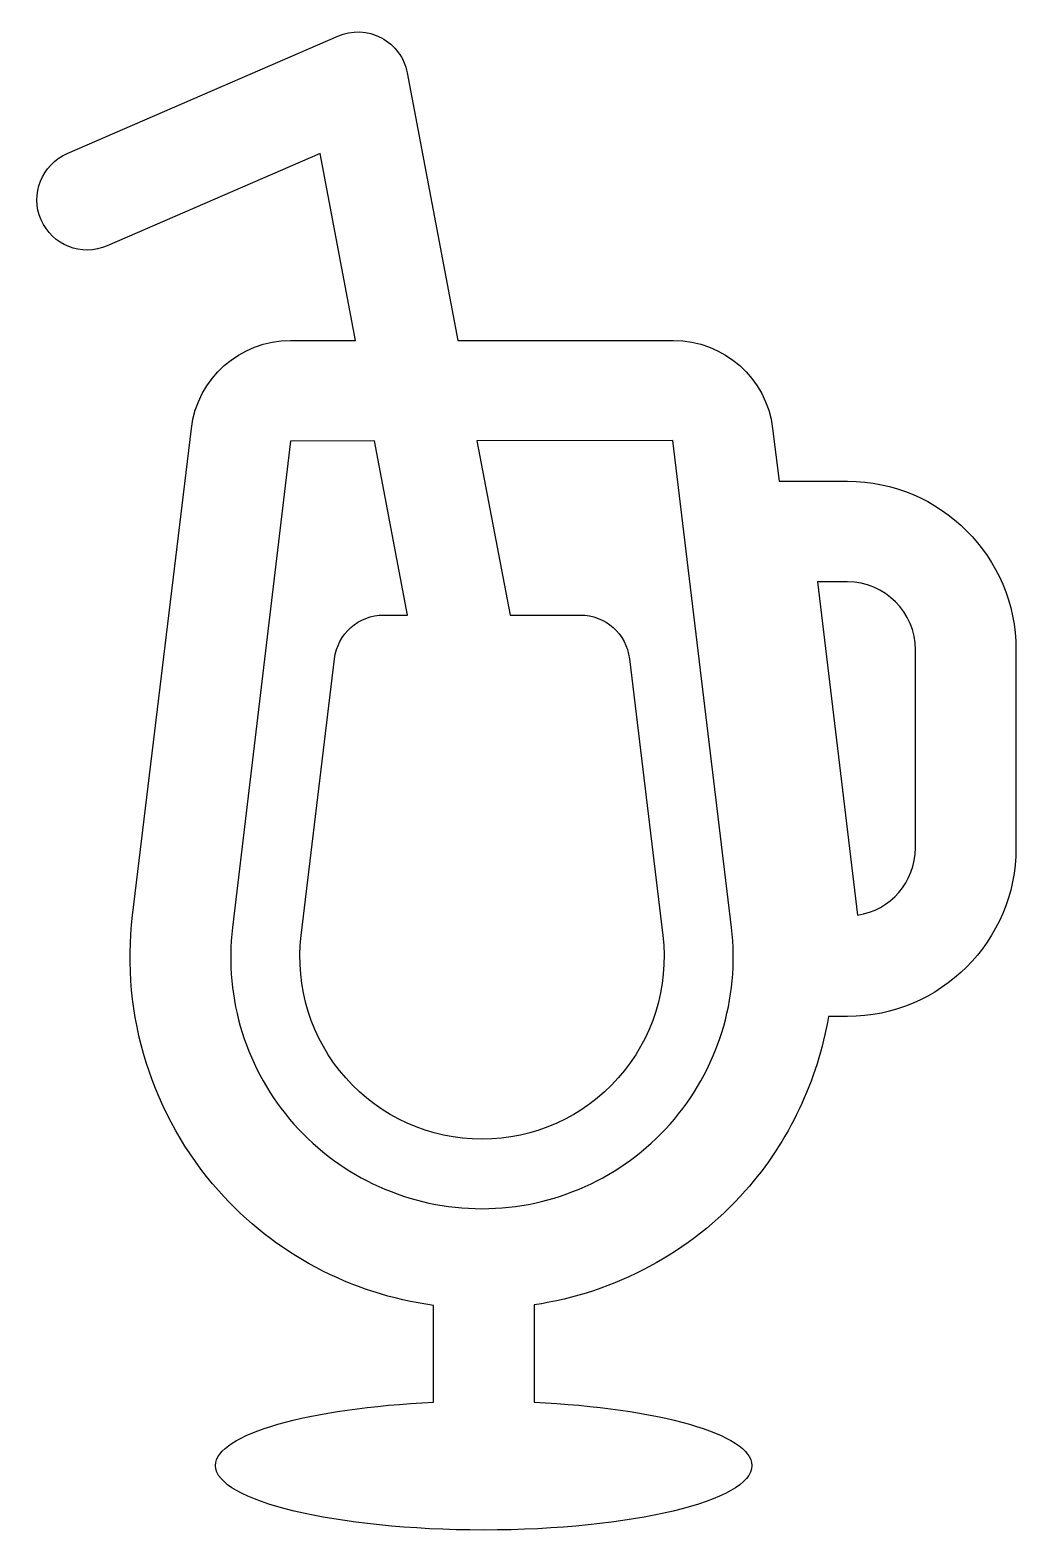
# Model space of a CAD drawing. Header units: centimetres. Extents: x -4.1 to 4.5, y -6.4 to 6.6.
import ezdxf

# ---------------------------------------------------------------- set-up
doc = ezdxf.new("R2010")
doc.units = ezdxf.units.CM
doc.header["$MEASUREMENT"] = 0
doc.layers.add('Layer 1', color=7, linetype='Continuous')

msp = doc.modelspace()

# ---------------------------------------------------------------- linework, layer by layer
at = {"layer": 'Layer 1'}
for points, knots in [([(2.99744, 2.70169), (2.99744, 2.70169), (2.4012, 2.70169), (2.4012, 2.70169), (2.4012, 2.70169), (2.4012, 2.70169), (2.34569, 3.16254), (2.34569, 3.16254), (2.34569, 3.16254), (2.29328, 3.59947), (1.92159, 3.92901), (1.48145, 3.92901), (1.48145, 3.92901), (1.48145, 3.92901), (-0.396, 3.92901), (-0.396, 3.92901), (-0.396, 3.92901), (-0.396, 3.92901), (-0.83815, 6.26126), (-0.83815, 6.26126), (-0.83815, 6.26126), (-0.86297, 6.39223), (-0.94599, 6.50433), (-1.06368, 6.56683), (-1.06368, 6.56683), (-1.18113, 6.62887), (-1.32064, 6.63446), (-1.44328, 6.58138), (-1.44328, 6.58138), (-1.44328, 6.58138), (-3.80098, 5.55731), (-3.80098, 5.55731), (-3.80098, 5.55731), (-4.02289, 5.46103), (-4.12472, 5.20298), (-4.02823, 4.98089), (-4.02823, 4.98089), (-3.93195, 4.75875), (-3.67453, 4.65648), (-3.45181, 4.75364), (-3.45181, 4.75364), (-3.45181, 4.75364), (-1.59708, 5.55903), (-1.59708, 5.55903), (-1.59708, 5.55903), (-1.59708, 5.55903), (-1.28805, 3.92901), (-1.28805, 3.92901), (-1.28805, 3.92901), (-1.28805, 3.92901), (-1.8547, 3.92901), (-1.8547, 3.92901), (-1.8547, 3.92901), (-2.29483, 3.92901), (-2.66652, 3.59947), (-2.71894, 3.16254), (-2.71894, 3.16254), (-2.71894, 3.16254), (-3.23033, -1.0822), (-3.23033, -1.0822), (-3.23033, -1.0822), (-3.33497, -1.95218), (-3.0615, -2.82689), (-2.48061, -3.48165), (-2.48061, -3.48165), (-1.99407, -4.0305), (-1.32816, -4.37994), (-0.61006, -4.48037), (-0.61006, -4.48037), (-0.61006, -4.48037), (-0.61006, -5.32378), (-0.61006, -5.32378), (-0.61006, -5.32378), (-1.69033, -5.37326), (-2.508, -5.60096), (-2.508, -5.87509), (-2.508, -5.87509), (-2.508, -6.18534), (-1.46208, -6.43696), (-0.17186, -6.43696), (-0.17186, -6.43696), (1.11835, -6.43696), (2.16428, -6.18534), (2.16428, -5.87509), (2.16428, -5.87509), (2.16428, -5.60096), (1.34664, -5.37325), (0.26634, -5.32378), (0.26634, -5.32378), (0.26634, -5.32378), (0.26634, -4.4755), (0.26634, -4.4755), (0.26634, -4.4755), (0.97265, -4.36948), (1.62704, -4.02277), (2.10691, -3.48165), (2.10691, -3.48165), (2.4904, -3.04914), (2.73657, -2.52052), (2.83189, -1.96159), (2.83189, -1.96159), (2.83189, -1.96159), (2.99746, -1.96159), (2.99746, -1.96159), (2.99746, -1.96159), (3.80714, -1.96159), (4.46571, -1.30299), (4.46571, -0.49331), (4.46571, -0.49331), (4.46571, -0.49331), (4.46571, 1.23341), (4.46571, 1.23341), (4.46571, 1.23341), (4.46569, 2.04309), (3.80712, 2.70169), (2.99744, 2.70169)], [0, 0, 0, 0, 0.03333333, 0.03333333, 0.03333333, 0.03333333, 0.06666667, 0.06666667, 0.06666667, 0.06666667, 0.1, 0.1, 0.1, 0.1, 0.13333333, 0.13333333, 0.13333333, 0.13333333, 0.16666667, 0.16666667, 0.16666667, 0.16666667, 0.2, 0.2, 0.2, 0.2, 0.23333333, 0.23333333, 0.23333333, 0.23333333, 0.26666667, 0.26666667, 0.26666667, 0.26666667, 0.3, 0.3, 0.3, 0.3, 0.33333333, 0.33333333, 0.33333333, 0.33333333, 0.36666667, 0.36666667, 0.36666667, 0.36666667, 0.4, 0.4, 0.4, 0.4, 0.43333333, 0.43333333, 0.43333333, 0.43333333, 0.46666667, 0.46666667, 0.46666667, 0.46666667, 0.5, 0.5, 0.5, 0.5, 0.53333333, 0.53333333, 0.53333333, 0.53333333, 0.56666667, 0.56666667, 0.56666667, 0.56666667, 0.6, 0.6, 0.6, 0.6, 0.63333333, 0.63333333, 0.63333333, 0.63333333, 0.66666667, 0.66666667, 0.66666667, 0.66666667, 0.7, 0.7, 0.7, 0.7, 0.73333333, 0.73333333, 0.73333333, 0.73333333, 0.76666667, 0.76666667, 0.76666667, 0.76666667, 0.8, 0.8, 0.8, 0.8, 0.83333333, 0.83333333, 0.83333333, 0.83333333, 0.86666667, 0.86666667, 0.86666667, 0.86666667, 0.9, 0.9, 0.9, 0.9, 0.93333333, 0.93333333, 0.93333333, 0.93333333, 1, 1, 1, 1]), ([(1.45129, -2.90005), (1.03595, -3.36863), (0.43899, -3.63699), (-0.18688, -3.63699), (-0.18688, -3.63699), (-0.81296, -3.63699), (-1.40994, -3.36862), (-1.82484, -2.90005), (-1.82484, -2.90005), (-2.23971, -2.43229), (-2.4351, -1.80796), (-2.36038, -1.18661), (-2.36038, -1.18661), (-2.36038, -1.18661), (-1.85479, 3.0526), (-1.85479, 3.0526), (-1.85479, 3.0526), (-1.85479, 3.0526), (-1.12221, 3.05382), (-1.12221, 3.05382), (-1.12221, 3.05382), (-1.12221, 3.05382), (-0.83453, 1.53638), (-0.83453, 1.53638), (-0.83453, 1.53638), (-0.83453, 1.53638), (-1.04211, 1.53638), (-1.04211, 1.53638), (-1.04211, 1.53638), (-1.26103, 1.53638), (-1.44526, 1.37292), (-1.47134, 1.15594), (-1.47134, 1.15594), (-1.47134, 1.15594), (-1.76191, -1.2555), (-1.76191, -1.2555), (-1.76191, -1.2555), (-1.81626, -1.70611), (-1.67484, -2.15842), (-1.37379, -2.4978), (-1.37379, -2.4978), (-1.07275, -2.83758), (-0.64047, -3.03189), (-0.18668, -3.03189), (-0.18668, -3.03189), (0.26719, -3.03189), (0.69917, -2.83758), (1.00021, -2.4978), (1.00021, -2.4978), (1.30125, -2.15845), (1.44273, -1.70611), (1.38833, -1.25595), (1.38833, -1.25595), (1.38833, -1.25595), (1.09782, 1.15591), (1.09782, 1.15591), (1.09782, 1.15591), (1.07171, 1.37292), (0.88748, 1.53635), (0.66859, 1.53635), (0.66859, 1.53635), (0.66859, 1.53635), (0.05749, 1.53636), (0.05749, 1.53636), (0.05749, 1.53636), (0.05749, 1.53636), (-0.23046, 3.05523), (-0.23046, 3.05523), (-0.23046, 3.05523), (-0.23046, 3.05523), (1.47565, 3.05811), (1.47565, 3.05811), (1.47565, 3.05811), (1.47565, 3.05811), (1.98683, -1.18578), (1.98683, -1.18578), (1.98683, -1.18578), (2.06155, -1.8071), (1.86642, -2.43192), (1.45129, -2.90005)], [0, 0, 0, 0, 0.04761905, 0.04761905, 0.04761905, 0.04761905, 0.0952381, 0.0952381, 0.0952381, 0.0952381, 0.14285714, 0.14285714, 0.14285714, 0.14285714, 0.19047619, 0.19047619, 0.19047619, 0.19047619, 0.23809524, 0.23809524, 0.23809524, 0.23809524, 0.28571429, 0.28571429, 0.28571429, 0.28571429, 0.33333333, 0.33333333, 0.33333333, 0.33333333, 0.38095238, 0.38095238, 0.38095238, 0.38095238, 0.42857143, 0.42857143, 0.42857143, 0.42857143, 0.47619048, 0.47619048, 0.47619048, 0.47619048, 0.52380952, 0.52380952, 0.52380952, 0.52380952, 0.57142857, 0.57142857, 0.57142857, 0.57142857, 0.61904762, 0.61904762, 0.61904762, 0.61904762, 0.66666667, 0.66666667, 0.66666667, 0.66666667, 0.71428571, 0.71428571, 0.71428571, 0.71428571, 0.76190476, 0.76190476, 0.76190476, 0.76190476, 0.80952381, 0.80952381, 0.80952381, 0.80952381, 0.85714286, 0.85714286, 0.85714286, 0.85714286, 0.9047619, 0.9047619, 0.9047619, 0.9047619, 1, 1, 1, 1]), ([(3.58928, -0.49332), (3.58928, -0.78989), (3.37018, -1.03595), (3.08559, -1.07876), (3.08559, -1.07876), (3.08559, -1.07876), (2.73615, 1.82525), (2.73615, 1.82525), (2.73615, 1.82525), (2.73615, 1.82525), (2.99744, 1.82525), (2.99744, 1.82525), (2.99744, 1.82525), (3.32378, 1.82525), (3.58929, 1.5599), (3.58929, 1.2334), (3.58929, 1.2334), (3.58929, 1.2334), (3.58928, -0.49332), (3.58928, -0.49332)], [0, 0, 0, 0, 0.16666667, 0.16666667, 0.16666667, 0.16666667, 0.33333333, 0.33333333, 0.33333333, 0.33333333, 0.5, 0.5, 0.5, 0.5, 0.66666667, 0.66666667, 0.66666667, 0.66666667, 1, 1, 1, 1])]:
    msp.add_open_spline(points, degree=3, knots=knots, dxfattribs=at)

doc.saveas('drawing.dxf')
